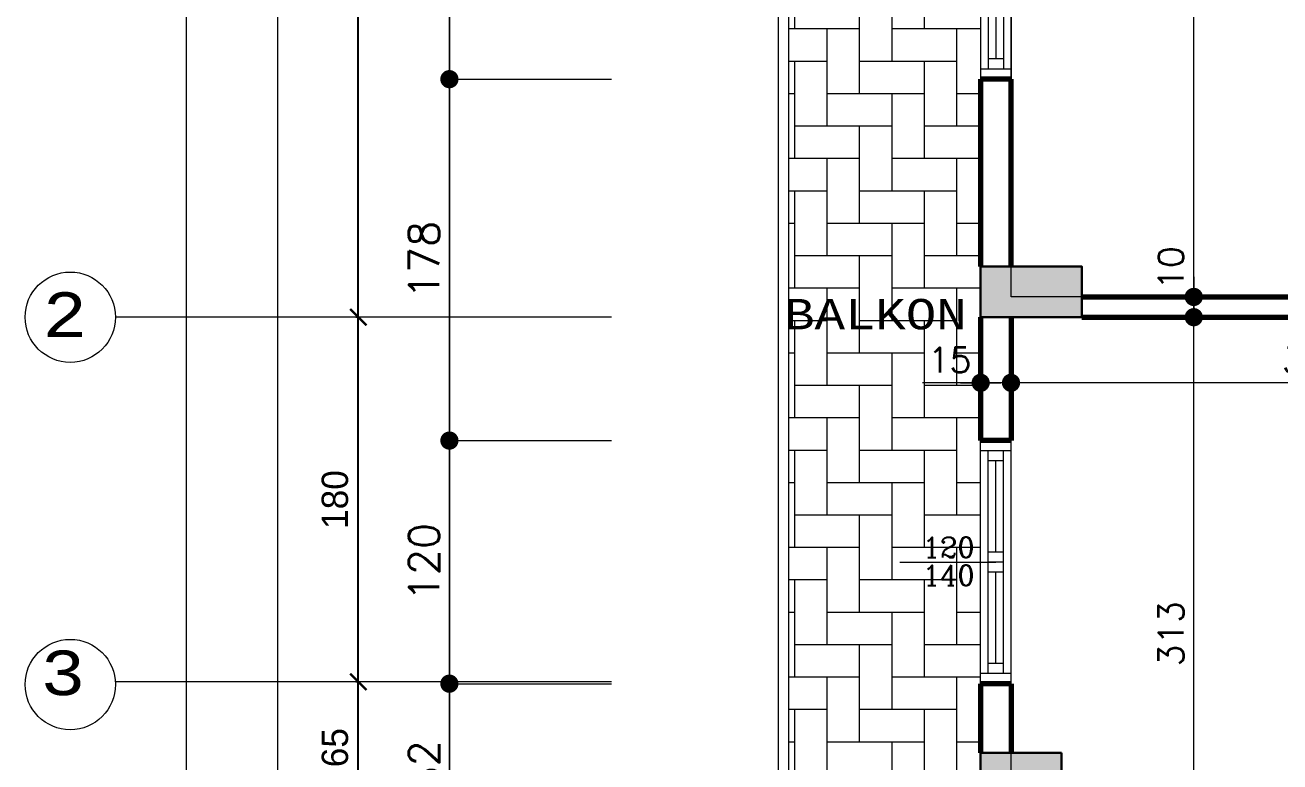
# Model space of a CAD drawing. Header units: millimetres. Extents: x 35860 to 71103, y -11298 to -8385.
# Drawn here: x 46579 to 47199, y -9898 to -9534 of the extents above; entities that cross this region are included whole.
import ezdxf
from ezdxf.enums import TextEntityAlignment as Align

# ---------------------------------------------------------------- set-up
doc = ezdxf.new("R2010")
doc.units = ezdxf.units.MM
doc.header["$MEASUREMENT"] = 0
doc.layers.get('0').update_dxf_attribs({"lineweight": 15})
doc.layers.get('Defpoints').update_dxf_attribs({"lineweight": 20})
for name, color, linetype, lineweight in [('02', 2, 'Continuous', 20), ('03_Yazı', 1, 'Continuous', 30), ('07', 3, 'Continuous', 70), ('Aks&Tefriş', 5, 'Continuous', 20), ('Kolon', 6, 'Continuous', 30), ('Merd&Balkon', 40, 'Continuous', 20), ('Ölçü', 140, 'Continuous', 20)]:
    doc.layers.add(name, color=color, linetype=linetype, lineweight=lineweight)
doc.layers.add('Lay_X', color=45, linetype='Continuous', lineweight=13, plot=False)
doc.styles.add('0', font='txt.shx')
doc.styles.add('C', font='')
doc.styles.add('C3', font='', dxfattribs={"height": 15})
doc.styles.add('ROMANC', font='romanc', dxfattribs={"height": 0.11})
doc.styles.get('C').set_extended_font_data('Courier New Tur')
doc.styles.get('C3').set_extended_font_data('Courier New Tur')
doc.dimstyles.new('2', dxfattribs={"dimtxt": 12.5, "dimasz": 1, "dimexe": 0, "dimexo": 0, "dimgap": 5, "dimtad": 1, "dimdec": 0, "dimlfac": -1, "dimzin": 12, "dimdsep": 46, "dimtxsty": '0', "dimblk": 'DOT', "dimcen": 2.5, "dimse1": 1, "dimse2": 1, "dimclrd": 256, "dimclrt": 1, "dimadec": 0, "dimazin": 0, "dimtfac": 1, "dimtdec": 0, "dimtmove": 0, "dimatfit": 0, "dimldrblk": 'DOT', "dimfxl": 1, "dimtolj": 1, "dimtzin": 0, "dimlwd": -1, "dimarcsym": 0})
doc.dimstyles.new('5', dxfattribs={"dimtxt": 25, "dimasz": 1, "dimexe": 0, "dimexo": 0, "dimgap": 5, "dimtad": 1, "dimdec": 0, "dimlfac": -1, "dimzin": 12, "dimdsep": 46, "dimtxsty": '0', "dimblk": 'DOT', "dimcen": 2.5, "dimse1": 1, "dimse2": 1, "dimclrd": 256, "dimclrt": 1, "dimadec": 8, "dimazin": 0, "dimtfac": 1, "dimtdec": 0, "dimtmove": 0, "dimatfit": 0, "dimldrblk": 'DOT', "dimfxl": 1, "dimtolj": 1, "dimtzin": 0, "dimlwd": -1, "dimarcsym": 0})
doc.dimstyles.new('_VI80I', dxfattribs={"dimtxt": 15, "dimasz": 1, "dimexe": 0, "dimexo": 100, "dimgap": 5, "dimtad": 1, "dimdec": 0, "dimlfac": -1, "dimzin": 12, "dimdsep": 46, "dimtxsty": '0', "dimblk1": 'DOT80_2', "dimblk2": 'DOT80_1', "dimsah": 1, "dimcen": 2.5, "dimse1": 1, "dimse2": 1, "dimclrd": 256, "dimclrt": 1, "dimadec": 8, "dimazin": 0, "dimtfac": 1, "dimtdec": 0, "dimtmove": 0, "dimatfit": 0, "dimldrblk": 'DOT', "dimfxl": 1, "dimtolj": 1, "dimtzin": 0, "dimlwd": -1, "dimarcsym": 0})
doc.dimstyles.new('STANDART', dxfattribs={"dimtxt": 13, "dimasz": 8, "dimexe": 1.25, "dimexo": 0.625, "dimgap": 5, "dimtad": 1, "dimdec": 0, "dimrnd": 5, "dimzin": 1, "dimdsep": 46, "dimtxsty": 'Standard', "dimblk1": 'ARCHTICK', "dimblk2": 'ARCHTICK', "dimsah": 1, "dimcen": 2.5, "dimclrd": 256, "dimclre": 256, "dimclrt": 1, "dimadec": 0, "dimazin": 0, "dimtfac": 1, "dimtdec": 0, "dimtofl": 0, "dimtmove": 1, "dimatfit": 0, "dimldrblk": 'ARCHTICK', "dimfxl": 1, "dimtolj": 1, "dimtzin": 0, "dimarcsym": 0})

# ---------------------------------------------------------------- blocks, each defined once
blk = doc.blocks.new('DOT')
at = {"color": 0}
blk.add_line((-10, 0), (10, 0), dxfattribs=at)
at = {"color": 0, "const_width": 4.5}
blk.add_lwpolyline([(-2.25, 0, 1), (2.25, 0, 1)], format="xyb", close=True, dxfattribs=at)
blk = doc.blocks.new('*D569')
at = {"layer": 'Aks&Tefriş', "transparency": 16777216}
blk.add_line((46703.62, -9334.42), (46703.62, -10622.42), dxfattribs=at)
at = {"layer": 'Defpoints', "color": 0, "transparency": 16777216}
for p in [(46703.62, -9333.42), (46703.62, -10623.42), (46703.62, -10623.42)]:
    blk.add_point(p, dxfattribs=at)
at = {"layer": 'Aks&Tefriş', "transparency": 16777216}
for p, rotation in [((46703.62, -9333.42), 90), ((46703.62, -10623.42), 270)]:
    blk.add_blockref('DOT', p, dxfattribs=dict(at, rotation=rotation))
at = {"layer": 'Aks&Tefriş', "color": 1, "transparency": 16777216, "insert": (46686.12, -9978.42), "char_height": 25, "attachment_point": 5, "rotation": 90, "style": '0'}
blk.add_mtext('\\A1;1290', dxfattribs=at)
blk = doc.blocks.new('_ARCHTICK')
at = {"color": 0, "linetype": 'ByBlock', "const_width": 0.15}
blk.add_lwpolyline([(-0.5, -0.5), (0.5, 0.5)], dxfattribs=at)
blk = doc.blocks.new('*D574')
at = {"layer": 'Aks&Tefriş', "lineweight": -2, "transparency": 16777216}
for p, q in [((46743, -9678.42), (46742.37, -9678.42)), ((46743.62, -9858.42), (46743.62, -9678.42))]:
    blk.add_line(p, q, dxfattribs=at)
at = {"layer": 'Defpoints', "color": 0, "transparency": 16777216}
for p in [(46743.62, -9678.42), (46743.62, -9678.42), (46743.62, -9858.42)]:
    blk.add_point(p, dxfattribs=at)
at = {"layer": 'Aks&Tefriş', "lineweight": -2, "transparency": 16777216, "xscale": 8, "yscale": 8, "zscale": 8}
for p, rotation in [((46743.62, -9678.42), 90), ((46743.62, -9858.42), 270)]:
    blk.add_blockref('_ARCHTICK', p, dxfattribs=dict(at, rotation=rotation))
at = {"layer": 'Aks&Tefriş', "color": 1, "transparency": 16777216, "insert": (46732.12, -9768.42), "char_height": 13, "attachment_point": 5, "rotation": 90}
blk.add_mtext('\\A1;180', dxfattribs=at)
blk = doc.blocks.new('*D575')
at = {"layer": 'Aks&Tefriş', "lineweight": -2, "transparency": 16777216}
for p, q in [((46743, -9333.42), (46742.37, -9333.42)), ((46743.62, -9678.42), (46743.62, -9333.42))]:
    blk.add_line(p, q, dxfattribs=at)
at = {"layer": 'Defpoints', "color": 0, "transparency": 16777216}
for p in [(46743.62, -9333.42), (46743.62, -9333.42), (46743.62, -9678.42)]:
    blk.add_point(p, dxfattribs=at)
at = {"layer": 'Aks&Tefriş', "lineweight": -2, "transparency": 16777216, "xscale": 8, "yscale": 8, "zscale": 8}
for p, rotation in [((46743.62, -9333.42), 90), ((46743.62, -9678.42), 270)]:
    blk.add_blockref('_ARCHTICK', p, dxfattribs=dict(at, rotation=rotation))
at = {"layer": 'Aks&Tefriş', "color": 1, "transparency": 16777216, "insert": (46732.12, -9505.92), "char_height": 13, "attachment_point": 5, "rotation": 90}
blk.add_mtext('\\A1;345', dxfattribs=at)
blk = doc.blocks.new('P_X_D_2_15-120')
at = {"layer": '02'}
for p, q in [((0, 55), (0, 7.5)), ((-60, 15), (60, 15)), ((-55, 0), (-55, 15)), ((55, 0), (55, 15)), ((-55, 11.25), (55, 11.25)), ((-50, 3.75), (-50, 11.25)), ((-50, 7.5), (-5, 7.5)), ((-5, 3.75), (-5, 11.25)), ((0, 3.75), (0, 11.25)), ((5, 3.75), (5, 11.25)), ((5, 7.5), (50, 7.5)), ((50, 3.75), (50, 11.25)), ((-60, 0), (60, 0)), ((-55, 3.75), (55, 3.75))]:
    blk.add_line(p, q, dxfattribs=at)
at = {"layer": '07'}
for p, q in [((-60, 0), (-60, 15)), ((60, 0), (60, 15))]:
    blk.add_line(p, q, dxfattribs=at)
at = {"layer": '03_Yazı', "style": '0', "flags": 8}
for tag, p in [('120', (-2.5, 20)), ('140', (15.09, 20))]:
    blk.add_attdef(tag, p, '', height=12.5, rotation=90, dxfattribs=at)
blk = doc.blocks.new('*D626')
at = {"layer": 'Defpoints', "color": 0, "transparency": 16777216}
for p in [(47066.06, -9678.42), (47066.06, -9710.8), (47366.06, -9778.42)]:
    blk.add_point(p, dxfattribs=at)
at = {"layer": 'Ölçü', "transparency": 16777216}
blk.add_line((47365.06, -9710.8), (47067.06, -9710.8), dxfattribs=at)
at = {"layer": 'Ölçü', "transparency": 16777216, "rotation": 180}
blk.add_blockref('DOT', (47066.06, -9710.8), dxfattribs=at)
at = {"layer": 'Ölçü', "transparency": 16777216}
blk.add_blockref('DOT', (47366.06, -9710.8), dxfattribs=at)
at = {"layer": 'Ölçü', "color": 1, "transparency": 16777216, "insert": (47216.06, -9699.55), "char_height": 12.5, "attachment_point": 5, "style": '0'}
blk.add_mtext('\\A1;300', dxfattribs=at)
blk = doc.blocks.new('*D627')
at = {"layer": 'Defpoints', "color": 0, "transparency": 16777216}
for p in [(47051.06, -9678.42), (47066.06, -9678.42), (47051.06, -9710.8)]:
    blk.add_point(p, dxfattribs=at)
at = {"layer": 'Ölçü', "transparency": 16777216}
for p, q in [((47050.06, -9710.8), (47022.39, -9710.8)), ((47066.06, -9710.8), (47051.06, -9710.8)), ((47067.06, -9710.8), (47068.06, -9710.8))]:
    blk.add_line(p, q, dxfattribs=at)
blk.add_blockref('DOT', (47051.06, -9710.8), dxfattribs=at)
at = {"layer": 'Ölçü', "transparency": 16777216, "rotation": 180}
blk.add_blockref('DOT', (47066.06, -9710.8), dxfattribs=at)
at = {"layer": 'Ölçü', "color": 1, "transparency": 16777216, "insert": (47035.73, -9699.55), "char_height": 12.5, "attachment_point": 5, "style": '0'}
blk.add_mtext('\\A1;15', dxfattribs=at)
blk = doc.blocks.new('*D638')
at = {"layer": 'Defpoints', "color": 0, "transparency": 16777216}
for p in [(47101.06, -9678.42), (47156.34, -9678.42), (47066.06, -9990.92)]:
    blk.add_point(p, dxfattribs=at)
at = {"layer": 'Ölçü', "transparency": 16777216}
blk.add_line((47156.34, -9989.92), (47156.34, -9679.42), dxfattribs=at)
for p, rotation in [((47156.34, -9678.42), 90), ((47156.34, -9990.92), 270)]:
    blk.add_blockref('DOT', p, dxfattribs=dict(at, rotation=rotation))
at = {"layer": 'Ölçü', "color": 1, "transparency": 16777216, "insert": (47145.09, -9834.67), "char_height": 12.5, "attachment_point": 5, "rotation": 90, "style": '0'}
blk.add_mtext('\\A1;313', dxfattribs=at)
blk = doc.blocks.new('*D639')
at = {"layer": 'Defpoints', "color": 0, "transparency": 16777216}
for p in [(47101.06, -9668.42), (47156.34, -9668.42), (47101.06, -9678.42)]:
    blk.add_point(p, dxfattribs=at)
at = {"layer": 'Ölçü', "transparency": 16777216}
for p, q in [((47156.34, -9667.42), (47156.34, -9641.84)), ((47156.34, -9678.42), (47156.34, -9668.42)), ((47156.34, -9679.42), (47156.34, -9680.42))]:
    blk.add_line(p, q, dxfattribs=at)
for p, rotation in [((47156.34, -9668.42), 270), ((47156.34, -9678.42), 90)]:
    blk.add_blockref('DOT', p, dxfattribs=dict(at, rotation=rotation))
at = {"layer": 'Ölçü', "color": 1, "transparency": 16777216, "insert": (47145.09, -9654.13), "char_height": 12.5, "attachment_point": 5, "rotation": 90, "style": '0'}
blk.add_mtext('\\A1;10', dxfattribs=at)
blk = doc.blocks.new('*D640')
at = {"layer": 'Defpoints', "color": 0, "transparency": 16777216}
for p in [(47156.34, -9203.1), (47160.17, -9203.1), (47101.06, -9668.42)]:
    blk.add_point(p, dxfattribs=at)
at = {"layer": 'Ölçü', "transparency": 16777216}
blk.add_line((47156.34, -9667.42), (47156.34, -9204.1), dxfattribs=at)
for p, rotation in [((47156.34, -9203.1), 90), ((47156.34, -9668.42), 270)]:
    blk.add_blockref('DOT', p, dxfattribs=dict(at, rotation=rotation))
at = {"layer": 'Ölçü', "color": 1, "transparency": 16777216, "insert": (47145.09, -9435.76), "char_height": 12.5, "attachment_point": 5, "rotation": 90, "style": '0'}
blk.add_mtext('\\A1;465', dxfattribs=at)
blk = doc.blocks.new('*D647')
at = {"layer": 'Aks&Tefriş', "transparency": 16777216}
blk.add_line((46658.62, -9184.42), (46658.62, -10772.42), dxfattribs=at)
at = {"layer": 'Defpoints', "color": 0, "transparency": 16777216}
for p in [(46658.62, -9183.42), (46658.62, -10773.42), (46658.62, -10773.42)]:
    blk.add_point(p, dxfattribs=at)
at = {"layer": 'Aks&Tefriş', "transparency": 16777216}
for p, rotation in [((46658.62, -9183.42), 90), ((46658.62, -10773.42), 270)]:
    blk.add_blockref('DOT', p, dxfattribs=dict(at, rotation=rotation))
at = {"layer": 'Aks&Tefriş', "color": 1, "transparency": 16777216, "insert": (46641.12, -9978.42), "char_height": 25, "attachment_point": 5, "rotation": 90, "style": '0'}
blk.add_mtext('\\A1;1590', dxfattribs=at)
blk = doc.blocks.new('*D672')
at = {"layer": 'Aks&Tefriş', "lineweight": -2, "transparency": 16777216}
for p, q in [((46743, -9858.42), (46742.37, -9858.42)), ((46743.62, -9923.42), (46743.62, -9858.42))]:
    blk.add_line(p, q, dxfattribs=at)
at = {"layer": 'Defpoints', "color": 0, "transparency": 16777216}
for p in [(46743.62, -9858.42), (46743.62, -9858.42), (46743.62, -9923.42)]:
    blk.add_point(p, dxfattribs=at)
at = {"layer": 'Aks&Tefriş', "lineweight": -2, "transparency": 16777216, "xscale": 8, "yscale": 8, "zscale": 8}
for p, rotation in [((46743.62, -9858.42), 90), ((46743.62, -9923.42), 270)]:
    blk.add_blockref('_ARCHTICK', p, dxfattribs=dict(at, rotation=rotation))
at = {"layer": 'Aks&Tefriş', "color": 1, "transparency": 16777216, "insert": (46732.12, -9890.92), "char_height": 13, "attachment_point": 5, "rotation": 90}
blk.add_mtext('\\A1;65', dxfattribs=at)
blk = doc.blocks.new('DOT80_2')
at = {"color": 0}
blk.add_line((0, 0), (0, -80), dxfattribs=at)
blk.add_blockref('DOT', (0, 0))
blk = doc.blocks.new('DOT80_1')
at = {"color": 0}
blk.add_line((0, 0), (0, 80), dxfattribs=at)
blk.add_blockref('DOT', (0, 0))
blk = doc.blocks.new('*D894')
at = {"layer": 'Aks&Tefriş', "transparency": 16777216}
blk.add_line((46788.62, -9441.92), (46788.62, -9559.92), dxfattribs=at)
at = {"layer": 'Defpoints', "color": 0, "transparency": 16777216}
for p in [(47051.06, -9440.92), (46788.62, -9560.92), (47051.06, -9560.92)]:
    blk.add_point(p, dxfattribs=at)
at = {"layer": 'Aks&Tefriş', "transparency": 16777216}
for name, p, rotation in [('DOT80_2', (46788.62, -9440.92), 90), ('DOT80_1', (46788.62, -9560.92), 270)]:
    blk.add_blockref(name, p, dxfattribs=dict(at, rotation=rotation))
at = {"layer": 'Aks&Tefriş', "color": 1, "transparency": 16777216, "insert": (46776.12, -9500.92), "char_height": 15, "attachment_point": 5, "rotation": 90, "style": '0'}
blk.add_mtext('\\A1;120', dxfattribs=at)
blk = doc.blocks.new('*D895')
at = {"layer": 'Aks&Tefriş', "transparency": 16777216}
blk.add_line((46788.62, -9561.92), (46788.62, -9738.33), dxfattribs=at)
at = {"layer": 'Defpoints', "color": 0, "transparency": 16777216}
for p in [(47051.06, -9560.92), (46788.62, -9739.33), (47051.06, -9739.33)]:
    blk.add_point(p, dxfattribs=at)
at = {"layer": 'Aks&Tefriş', "transparency": 16777216}
for name, p, rotation in [('DOT80_2', (46788.62, -9560.92), 90), ('DOT80_1', (46788.62, -9739.33), 270)]:
    blk.add_blockref(name, p, dxfattribs=dict(at, rotation=rotation))
at = {"layer": 'Aks&Tefriş', "color": 1, "transparency": 16777216, "insert": (46776.12, -9650.13), "char_height": 15, "attachment_point": 5, "rotation": 90, "style": '0'}
blk.add_mtext('\\A1;178', dxfattribs=at)
blk = doc.blocks.new('*D896')
at = {"layer": 'Aks&Tefriş', "transparency": 16777216}
blk.add_line((46788.62, -9740.33), (46788.62, -9858.33), dxfattribs=at)
at = {"layer": 'Defpoints', "color": 0, "transparency": 16777216}
for p in [(47051.06, -9739.33), (46788.62, -9859.33), (47051.06, -9859.33)]:
    blk.add_point(p, dxfattribs=at)
at = {"layer": 'Aks&Tefriş', "transparency": 16777216}
for name, p, rotation in [('DOT80_2', (46788.62, -9739.33), 90), ('DOT80_1', (46788.62, -9859.33), 270)]:
    blk.add_blockref(name, p, dxfattribs=dict(at, rotation=rotation))
at = {"layer": 'Aks&Tefriş', "color": 1, "transparency": 16777216, "insert": (46776.12, -9799.33), "char_height": 15, "attachment_point": 5, "rotation": 90, "style": '0'}
blk.add_mtext('\\A1;120', dxfattribs=at)
blk = doc.blocks.new('*D897')
at = {"layer": 'Aks&Tefriş', "transparency": 16777216}
blk.add_line((46788.62, -9860.33), (46788.62, -9939.92), dxfattribs=at)
at = {"layer": 'Defpoints', "color": 0, "transparency": 16777216}
for p in [(47051.06, -9859.33), (46788.62, -9940.92), (46961.06, -9940.92)]:
    blk.add_point(p, dxfattribs=at)
at = {"layer": 'Aks&Tefriş', "transparency": 16777216}
for name, p, rotation in [('DOT80_2', (46788.62, -9859.33), 90), ('DOT80_1', (46788.62, -9940.92), 270)]:
    blk.add_blockref(name, p, dxfattribs=dict(at, rotation=rotation))
at = {"layer": 'Aks&Tefriş', "color": 1, "transparency": 16777216, "insert": (46776.12, -9900.13), "char_height": 15, "attachment_point": 5, "rotation": 90, "style": '0'}
blk.add_mtext('\\A1;82', dxfattribs=at)

msp = doc.modelspace()

# ---------------------------------------------------------------- hatches: boundary and pattern name
h = msp.add_hatch()
h.set_pattern_fill('SERAMIK9', color=256, scale=4, style=0, pattern_type=2)
h.set_pattern_definition([(0, (-2080.745, 0), (16, 16), [48, -16]), (90, (-2064.745, 0), (-16, -16), [48, -16])])
h.paths.add_polyline_path([(47051.06, -9739.33), (47051.06, -9728.08), (47051.06, -9678.42), (47051.06, -9653.42), (47051.06, -9560.92), (47051.06, -9440.92), (47051.06, -9384.52), (47051.06, -9333.42), (47051.06, -9288.95), (47051.06, -9283.95), (47066.06, -9283.95), (47066.06, -9213.95), (47051.06, -9213.95), (47051.06, -9208.95), (47051.06, -9188.28), (46956.06, -9184.09), (46956.06, -9940.92), (46961.06, -9940.92), (46961.06, -9990.92), (47051.06, -9990.92), (47051.06, -9923.42), (47051.06, -9893.42), (47051.06, -9859.33)])
h.paths.add_polyline_path([(47015.85, -9519.14), (47049.19, -9519.14), (47049.19, -9500.39), (47015.85, -9500.39)], flags=24)
h.paths.add_polyline_path([(47015.85, -9501.55), (47049.19, -9501.55), (47049.19, -9482.8), (47015.85, -9482.8)], flags=24)
h.paths.add_polyline_path([(47024.27, -9448.82), (47047.19, -9448.82), (47047.19, -9467.57), (47024.27, -9467.57)], flags=24)
h.paths.add_polyline_path([(46985.44, -9448.82), (47016.69, -9448.82), (47016.69, -9467.57), (46985.44, -9467.57)], flags=24)
h.paths.add_polyline_path([(47024.27, -9690.17), (47047.19, -9690.17), (47047.19, -9708.92), (47024.27, -9708.92)], flags=24)
h.paths.add_polyline_path([(47021.34, -9799.55), (47050.62, -9799.55), (47050.62, -9784.55), (47021.34, -9784.55)], flags=24)
h.paths.add_polyline_path([(47021.34, -9813.32), (47050.62, -9813.32), (47050.62, -9798.32), (47021.34, -9798.32)], flags=24)
h.paths.add_polyline_path([(46947.86, -9688.78), (47050.29, -9688.78), (47050.29, -9665.12), (46947.86, -9665.12)], flags=9)
h = msp.add_hatch()
h.set_pattern_fill('ANSI33', color=256, scale=30, style=0)
h.paths.add_polyline_path([(47466.06, -9402.81), (47466.06, -9351.71), (47491.06, -9352.81), (47491.06, -9402.81)])
h.paths.add_polyline_path([(47951.06, -9983.42), (47891.06, -9983.42), (47891.06, -10013.42), (47951.06, -10013.42)])
h.paths.add_polyline_path([(47926.06, -9628.42), (47951.06, -9628.42), (47951.06, -9678.42), (47926.06, -9678.42)])
h.paths.add_polyline_path([(47491.06, -9638.42), (47491.06, -9678.42), (47466.06, -9678.42), (47466.06, -9638.42)])
h.paths.add_polyline_path([(47926.06, -10368.42), (47951.06, -10368.42), (47951.06, -10318.42), (47926.06, -10318.42)])
h.paths.add_polyline_path([(47491.06, -10368.42), (47491.06, -10318.42), (47466.06, -10318.42), (47466.06, -10368.42)])
h.paths.add_polyline_path([(47926.06, -9423.08), (47926.06, -9371.98), (47951.06, -9373.08), (47951.06, -9423.08)])
h.paths.add_polyline_path([(47661.06, -9360.3), (47686.06, -9361.4), (47686.06, -9411.4), (47661.06, -9411.4)])
h.paths.add_polyline_path([(47391.06, -10138.42), (47366.06, -10138.42), (47366.06, -10073.42), (47391.06, -10073.42)])
h.paths.add_polyline_path([(47391.06, -9923.42), (47391.06, -9858.42), (47366.06, -9858.42), (47366.06, -9923.42)])
h.paths.add_polyline_path([(47661.06, -9873.42), (47661.06, -9878.42), (47666.06, -9878.42), (47756.06, -9878.42), (47756.06, -9858.42), (47661.06, -9858.42)])
h.paths.add_polyline_path([(47661.06, -10133.42), (47661.06, -10118.42), (47756.06, -10118.42), (47756.06, -10138.42), (47661.06, -10138.42)])
h.paths.add_polyline_path([(47661.06, -10623.42), (47686.06, -10623.42), (47686.06, -10573.42), (47661.06, -10573.42)])
h.paths.add_polyline_path([(47491.06, -10623.42), (47491.06, -10573.42), (47466.06, -10573.42), (47466.06, -10623.42)])
h.paths.add_polyline_path([(47926.06, -10623.42), (47926.06, -10573.42), (47951.06, -10573.42), (47951.06, -10623.42)])
h.paths.add_polyline_path([(47051.06, -9384.52), (47051.06, -9333.42), (47076.06, -9334.52), (47076.06, -9384.52)])
h.paths.add_polyline_path([(47101.06, -9678.42), (47051.06, -9678.42), (47051.06, -9653.42), (47101.06, -9653.42)])
h.paths.add_polyline_path([(47091.06, -9893.42), (47051.06, -9893.42), (47051.06, -9923.42), (47091.06, -9923.42)])
h.paths.add_polyline_path([(47076.06, -10623.42), (47076.06, -10573.42), (47051.06, -10573.42), (47051.06, -10623.42)])
h.paths.add_polyline_path([(47101.06, -10318.42), (47051.06, -10318.42), (47051.06, -10343.42), (47101.06, -10343.42)])

# ---------------------------------------------------------------- linework, layer by layer
at = {"layer": '02'}
for p, q in [((47051.06, -9859.33), (47051.06, -9739.33)), ((47066.06, -9744.33), (47051.06, -9744.33)), ((47054.81, -9854.33), (47054.81, -9744.33)), ((47062.31, -9854.33), (47062.31, -9744.33)), ((47066.06, -9859.33), (47066.06, -9739.33)), ((47062.31, -9749.33), (47054.81, -9749.33)), ((47058.56, -9794.33), (47058.56, -9749.33)), ((47011.06, -9799.33), (47058.56, -9799.33)), ((47062.31, -9794.33), (47054.81, -9794.33)), ((47062.31, -9799.33), (47054.81, -9799.33)), ((47062.31, -9804.33), (47054.81, -9804.33)), ((47058.56, -9849.33), (47058.56, -9804.33)), ((47062.31, -9849.33), (47054.81, -9849.33)), ((47066.06, -9854.33), (47051.06, -9854.33))]:
    msp.add_line(p, q, dxfattribs=at)
at = {"layer": '07'}
for p, q in [((47051.06, -9560.92), (47051.06, -9653.42)), ((47066.06, -9653.42), (47066.06, -9560.92)), ((47101.06, -9668.42), (47376.06, -9668.42)), ((47051.06, -9678.42), (47051.06, -9739.33)), ((47066.06, -9678.42), (47066.06, -9739.33)), ((47101.06, -9678.42), (47366.06, -9678.42)), ((47051.06, -9728.08), (47051.06, -9739.33)), ((47066.06, -9739.33), (47051.06, -9739.33)), ((47066.06, -9859.33), (47051.06, -9859.33)), ((47051.06, -9859.33), (47051.06, -9893.42)), ((47066.06, -9859.33), (47066.06, -9893.42))]:
    msp.add_line(p, q, dxfattribs=at)
at = {"layer": 'Aks&Tefriş'}
for p, q in [((46788.62, -10773.42), (46788.62, -9183.42)), ((46868.62, -9678.42), (46623.62, -9678.42)), ((46868.62, -9858.42), (46623.62, -9858.42))]:
    msp.add_line(p, q, dxfattribs=at)
for centre in [(46601.32, -9678.42), (46601.32, -9859.76)]:
    msp.add_circle(centre, 22.3, dxfattribs=at)
at = {"layer": 'Kolon'}
for points in [[(47101.06, -9678.42), (47051.06, -9678.42), (47051.06, -9653.42), (47101.06, -9653.42), (47101.06, -9653.42)], [(47091.06, -9893.42), (47051.06, -9893.42), (47051.06, -9923.42), (47091.06, -9923.42), (47091.06, -9923.42)]]:
    msp.add_lwpolyline(points, close=True, dxfattribs=at)
at = {"layer": 'Lay_X'}
for points in [[(47466.06, -9216.58), (47466.06, -9668.42), (47066.06, -9668.42), (47066.06, -9198.95)], [(47066.06, -9990.92), (47066.06, -9678.42), (47366.06, -9678.42), (47366.06, -9990.92)]]:
    msp.add_lwpolyline(points, close=True, dxfattribs=at)
at = {"layer": 'Merd&Balkon'}
for p, q in [((46951.06, -9178.87), (46951.06, -9940.92)), ((46956.06, -9184.09), (46956.06, -9940.92))]:
    msp.add_line(p, q, dxfattribs=at)

# ---------------------------------------------------------------- block references
at = {"layer": '02'}
ref = msp.add_blockref('P_X_D_2_15-120', (47066.06, -9500.92), dxfattribs=dict(at, xscale=-1, rotation=90))
ref.add_attrib('120', '120', (47018.98, -9498.42), dxfattribs={"layer": '03_Yazı', "height": 12.5, "style": '0', "flags": 8})
ref.add_attrib('140', '140', (47018.98, -9516.01), dxfattribs={"layer": '03_Yazı', "height": 12.5, "style": '0', "flags": 8})

# ---------------------------------------------------------------- texts
at = {"layer": '03_Yazı'}
for s, height, style, p in [('2', 22, 'C', (46587.6, -9688.15)), ('120', 10, 'ROMANC', (47022.41, -9797.05)), ('140', 10, 'ROMANC', (47022.41, -9810.82)), ('3', 22, 'C', (46586.67, -9864.98))]:
    msp.add_text(s, height=height, dxfattribs=dict(at, style=style)).set_placement(p)
at = {"layer": '03_Yazı', "style": 'C3'}
msp.add_text('BALKON', height=15, dxfattribs=at).set_placement((46999.07, -9676.91), align=Align.MIDDLE_CENTER)

# ---------------------------------------------------------------- dimensions: what is measured, and where the dimension line sits
at = {"layer": 'Aks&Tefriş'}
for base, p1, p2, picture, middle in [((46658.62, -10773.42), (46658.62, -9183.42), (46658.62, -10773.42), '*D647', (46641.12, -9978.42)), ((46703.62, -10623.42), (46703.62, -9333.42), (46703.62, -10623.42), '*D569', (46686.12, -9978.42))]:
    dim = msp.add_linear_dim(base=base, p1=p1, p2=p2, angle=90, dimstyle='5', dxfattribs=at)
    dim.commit()
    dim.dimension.update_dxf_attribs({"geometry": picture, "text_midpoint": middle})
for base, p1, p2, dimstyle, override, picture, middle in [((46743.62, -9333.42), (46743.62, -9678.42), (46743.62, -9333.42), 'STANDART', {"dimse1": 1}, '*D575', (46732.12, -9505.92)), ((46788.62, -9560.92), (47051.06, -9440.92), (47051.06, -9560.92), '_VI80I', {"dimtmove": 1}, '*D894', (46776.12, -9500.92)), ((46788.62, -9739.33), (47051.06, -9560.92), (47051.06, -9739.33), '_VI80I', {"dimtmove": 1}, '*D895', (46776.12, -9650.13)), ((46743.62, -9678.42), (46743.62, -9858.42), (46743.62, -9678.42), 'STANDART', {"dimse1": 1}, '*D574', (46732.12, -9768.42)), ((46788.62, -9859.33), (47051.06, -9739.33), (47051.06, -9859.33), '_VI80I', {"dimtmove": 1}, '*D896', (46776.12, -9799.33)), ((46788.62, -9940.92), (47051.06, -9859.33), (46961.06, -9940.92), '_VI80I', {"dimtmove": 1}, '*D897', (46776.12, -9900.13)), ((46743.62, -9858.42), (46743.62, -9923.42), (46743.62, -9858.42), 'STANDART', {"dimse1": 1}, '*D672', (46732.12, -9890.92))]:
    dim = msp.add_linear_dim(base=base, p1=p1, p2=p2, angle=90, dimstyle=dimstyle, override=override, dxfattribs=at)
    dim.commit()
    dim.dimension.update_dxf_attribs({"geometry": picture, "text_midpoint": middle})
at = {"layer": 'Ölçü'}
dim = msp.add_linear_dim(base=(47156.34, -9203.1), p1=(47101.06, -9668.42), p2=(47160.17, -9203.1), angle=90, dimstyle='2', override={"dimtmove": 1}, dxfattribs=at)
dim.commit()
dim.dimension.update_dxf_attribs({"geometry": '*D640', "text_midpoint": (47145.09, -9435.76)})
for base, p1, p2, angle, picture, middle in [((47156.34, -9668.42), (47101.06, -9678.42), (47101.06, -9668.42), 90, '*D639', (47145.09, -9654.13)), ((47156.33679065, -9678.42189481), (47066.06009006, -9990.92189481), (47101.06009006, -9678.42189481), 90, '*D638', (47145.08679065, -9834.67189481)), ((47051.06, -9710.8), (47066.06, -9678.42), (47051.06, -9678.42), 180, '*D627', (47035.73, -9699.55)), ((47066.06, -9710.8), (47366.06, -9778.42), (47066.06, -9678.42), 180, '*D626', (47216.06, -9699.55))]:
    dim = msp.add_linear_dim(base=base, p1=p1, p2=p2, angle=angle, dimstyle='2', dxfattribs=at)
    dim.commit()
    dim.dimension.update_dxf_attribs({"geometry": picture, "text_midpoint": middle})

doc.saveas('drawing.dxf')
